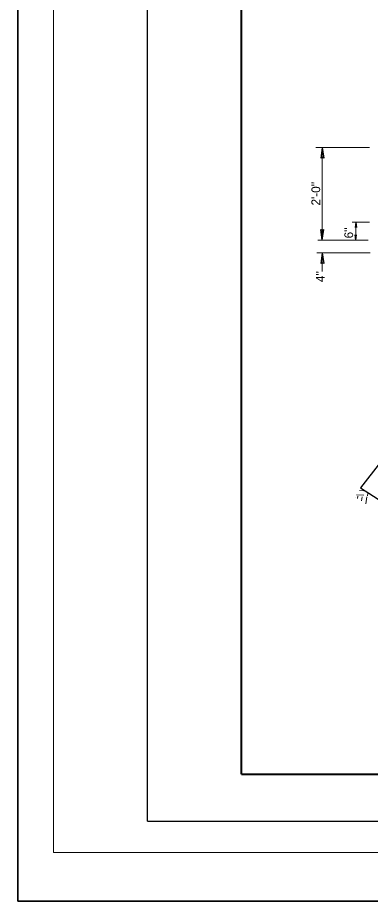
# Model space of a CAD drawing. Extents: x -394 to -23, y 148 to 430.
# Drawn here: x -394.2 to -337.9, y 148.4 to 289.5 of the extents above; entities that cross this region are included whole.
import ezdxf

# ---------------------------------------------------------------- set-up
doc = ezdxf.new("R2010")
doc.units = 0
doc.header["$LTSCALE"] = 0.56
doc.layers.add('1', color=7, linetype='Continuous', lineweight=13)

msp = doc.modelspace()

# ---------------------------------------------------------------- linework, layer by layer
at = {"layer": '1'}
for p, q in [((-388.4534, 156.1902), (-388.4534, 386.1728)), ((-346.5592, 268.8082), (-338.0236, 268.8082)), ((-345.5561, 254.0151), (-345.5561, 268.8082)), ((-340.7981, 256.8598), (-338.0236, 256.8598)), ((-340.1917, 254.0149), (-340.1917, 256.8598)), ((-346.2507, 254.0151), (-338.2119, 254.0151)), ((-346.4049, 251.9422), (-337.9294, 251.9422)), ((-345.5561, 248.9678), (-345.5561, 251.9422)), ((-340.09, 213.324), (-338.9371, 213.2647)), ((-339.6123, 213.9879), (-338.9331, 213.953)), ((-338.3244, 213.1477), (-338.2647, 213.5286)), ((-340.1861, 212.8622), (-340.1683, 212.8613)), ((-339.9463, 212.7145), (-339.8911, 213.0668)), ((-339.3125, 212.3239), (-339.2047, 213.0113)), ((-338.6145, 211.8937), (-338.4432, 212.9862)), ((-388.4534, 156.1902), (-28.4804, 156.1902))]:
    msp.add_line(p, q, dxfattribs=at)
at = {"layer": '1', "lineweight": 40}
for q in [(-358.4557, 373.6741), (-33.4802, 168.6893)]:
    msp.add_line((-358.4557, 168.6893), q, dxfattribs=at)
at = {"layer": '1', "lineweight": 25}
for p, q in [((-345.5569, 268.8079), (-345.7909, 267.1049)), ((-345.5569, 268.8079), (-345.3229, 267.1049)), ((-345.5553, 254.0154), (-345.7892, 255.7184)), ((-345.5553, 254.0154), (-345.3212, 255.7184)), ((-340.1921, 256.8597), (-340.3091, 256.0082)), ((-340.1921, 256.8597), (-340.0751, 256.0082)), ((-340.1912, 254.0151), (-340.3082, 254.8666)), ((-340.1912, 254.0151), (-340.0743, 254.8666)), ((-345.5569, 251.9418), (-345.7909, 250.2388)), ((-345.5569, 251.9418), (-345.3229, 250.2388)), ((-373.4545, 161.1901), (-28.4804, 161.1901))]:
    msp.add_line(p, q, dxfattribs=at)
at = {"layer": '1', "lineweight": 35}
msp.add_lwpolyline([(-394.1594, 148.3662), (-23.2656, 148.3662), (-23.2656, 429.7521), (-394.1594, 429.7521)], close=True, dxfattribs=at)
at = {"layer": '1', "lineweight": 25}
for points in [[(-373.4545, 161.1901), (-373.4545, 381.1733), (-28.4804, 381.1733)], [(-345.3229, 267.1049), (-345.5593, 267.2367), (-345.7909, 267.1049)], [(-345.7892, 255.7184), (-345.5528, 255.5867), (-345.3212, 255.7184)], [(-340.0751, 256.0082), (-340.1933, 256.0741), (-340.3091, 256.0082)], [(-340.3082, 254.8666), (-340.1901, 254.8007), (-340.0743, 254.8666)], [(-345.3229, 250.2388), (-345.5593, 250.3706), (-345.7909, 250.2388)], [(-244.7053, 231.3812), (-271.4148, 227.5691), (-276.1782, 227.5691), (-281.0387, 225.3316), (-290.7599, 225.5262), (-295.5232, 227.6663), (-295.7177, 228.5418), (-299.7033, 230.3902), (-318.6051, 241.2037), (-339.4627, 214.4361), (-319.1456, 201.4003), (-315.3543, 199.552), (-315.3543, 198.871)]]:
    msp.add_lwpolyline(points, dxfattribs=at)

# ---------------------------------------------------------------- texts
at = {"layer": '1'}
for s, p in [("2'-0''", (-345.8811, 259.5333)), ("6''", (-340.6287, 254.2768)), ("4''", (-345.1615, 247.2864))]:
    msp.add_text(s, height=1.4, rotation=90, dxfattribs=at).set_placement(p)

doc.saveas('drawing.dxf')
